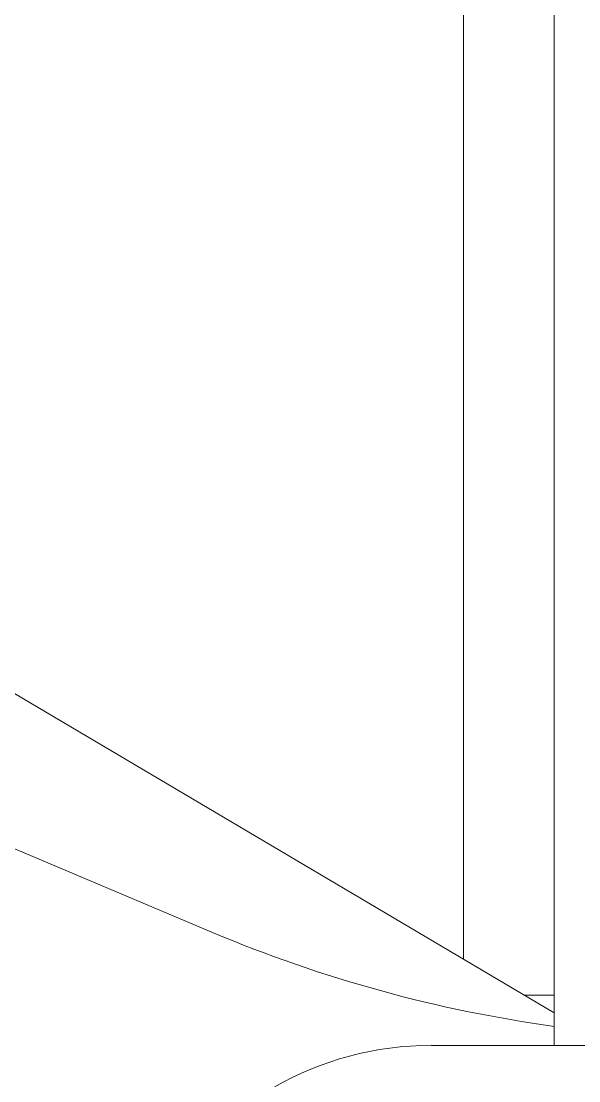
# Model space of a CAD drawing. Header units: millimetres. Extents: x 5194 to 16594, y 329 to 7592.
# Drawn here: x 10423.1 to 10506, y 4042.4 to 4200.2 of the extents above; entities that cross this region are included whole.
import ezdxf

# ---------------------------------------------------------------- set-up
doc = ezdxf.new("R2010")
doc.units = ezdxf.units.MM
doc.header["$MEASUREMENT"] = 0
doc.layers.add('PDF_Geometry', color=7, linetype='Continuous', true_color=0x231f20)

msp = doc.modelspace()

# ---------------------------------------------------------------- linework, layer by layer
at = {"layer": 'PDF_Geometry', "color": 0, "lineweight": 9}
for p, q in [((10502.39, 4333.67), (10502.39, 4047.66)), ((10488.91, 4218.17), (10488.91, 4060.52)), ((10502.39, 4052.51), (10361.09, 4136.2)), ((10451.55, 4064.5), (10333.37, 4114.47)), ((10497.89, 4055.17), (10502.39, 4055.17)), ((10553.63, 4047.68), (10484.12, 4047.68))]:
    msp.add_line(p, q, dxfattribs=at)
for centre, major_axis, start_param, end_param in [((10529.71, 4249.18), (-141.8, 141.8), 1.955863, 2.219609), ((10484.16, 4000.38), (-33.45, 33.45), -0.784448, 0.24989)]:
    msp.add_ellipse(centre, major_axis=major_axis, ratio=1, start_param=start_param, end_param=end_param, dxfattribs=at)

doc.saveas('drawing.dxf')
